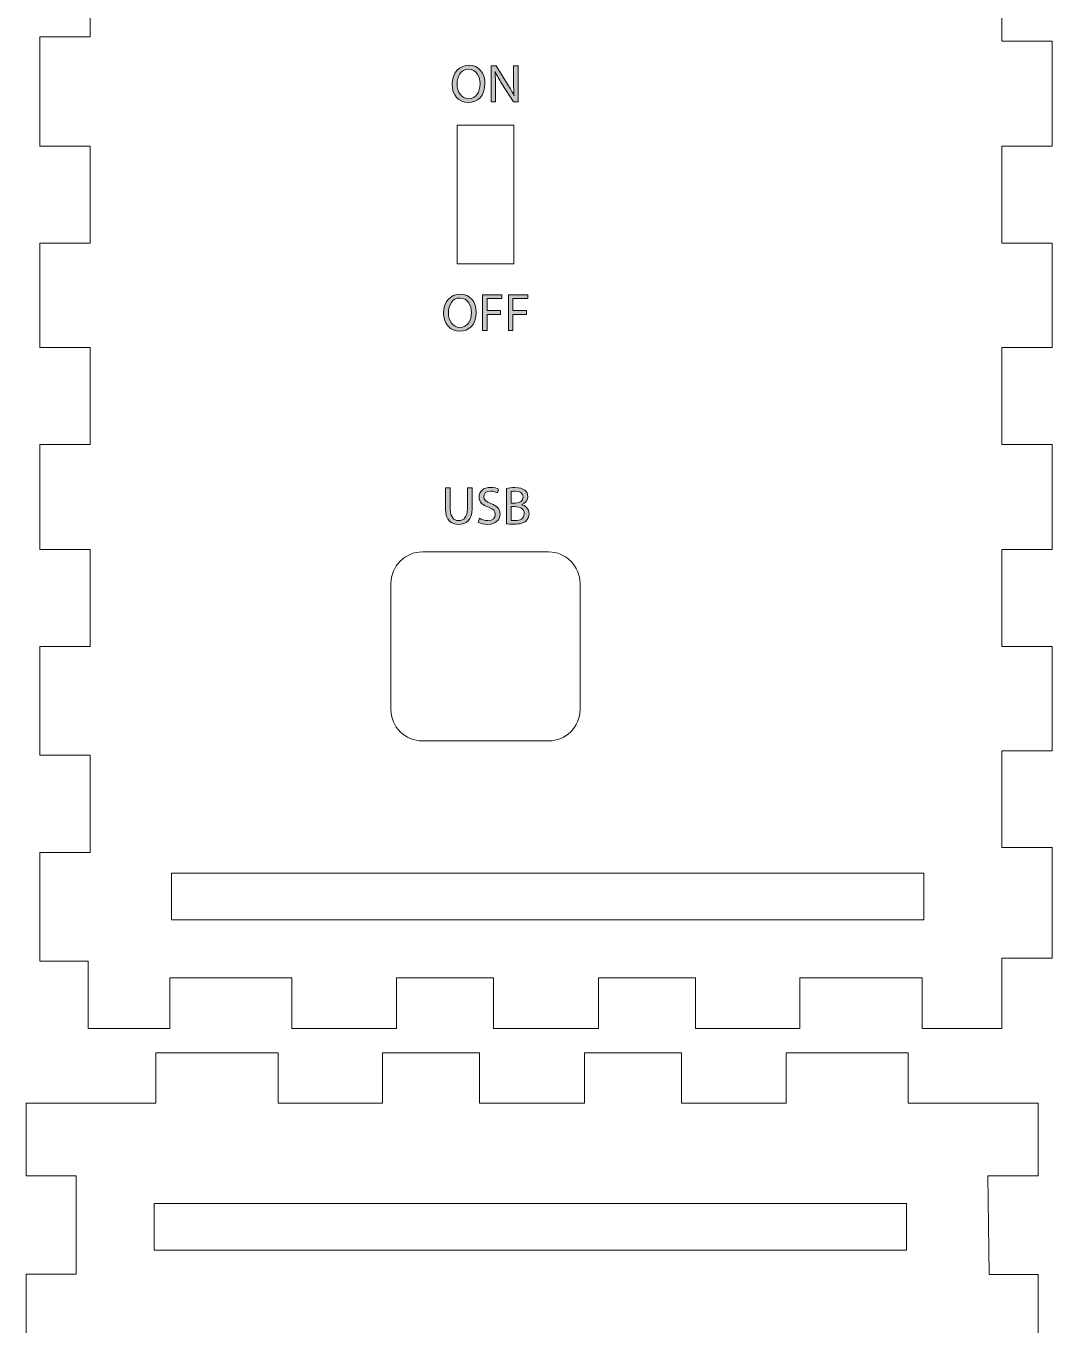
# Model space of a CAD drawing. Header units: inches. Extents: x -23 to 288, y -150 to 216.
# Drawn here: x 90.9 to 172.3, y -53.5 to 49.5 of the extents above; entities that cross this region are included whole.
import ezdxf

# ---------------------------------------------------------------- set-up
doc = ezdxf.new("R2010")
doc.units = ezdxf.units.IN
doc.header["$MEASUREMENT"] = 0

# ---------------------------------------------------------------- blocks, each defined once
blk = doc.blocks.new('block 270')
at = {"color": 7, "lineweight": 15, "true_color": 0xffffff}
blk.add_lwpolyline([(167.33, -49.54), (171.21, -49.54)], dxfattribs=at)
blk = doc.blocks.new('block 271')
at = {"color": 7, "lineweight": 15, "true_color": 0xffffff}
blk.add_lwpolyline([(167.22, -41.7), (167.33, -49.54)], dxfattribs=at)
blk = doc.blocks.new('block 272')
at = {"color": 7, "lineweight": 15, "true_color": 0xffffff}
blk.add_lwpolyline([(171.21, -41.7), (167.22, -41.7)], dxfattribs=at)
blk = doc.blocks.new('block 273')
at = {"color": 7, "lineweight": 15, "true_color": 0xffffff}
blk.add_lwpolyline([(171.21, -35.93), (171.21, -41.7)], dxfattribs=at)
blk = doc.blocks.new('block 274')
at = {"color": 7, "lineweight": 15, "true_color": 0xffffff}
blk.add_lwpolyline([(171.21, -35.93), (160.91, -35.93)], dxfattribs=at)
blk = doc.blocks.new('block 275')
at = {"color": 7, "lineweight": 15, "true_color": 0xffffff}
blk.add_lwpolyline([(160.91, -35.93), (160.91, -31.94)], dxfattribs=at)
blk = doc.blocks.new('block 276')
at = {"color": 7, "lineweight": 15, "true_color": 0xffffff}
blk.add_lwpolyline([(160.91, -31.94), (151.21, -31.94)], dxfattribs=at)
blk = doc.blocks.new('block 277')
at = {"color": 7, "lineweight": 15, "true_color": 0xffffff}
blk.add_lwpolyline([(151.21, -31.94), (151.21, -35.93)], dxfattribs=at)
blk = doc.blocks.new('block 278')
at = {"color": 7, "lineweight": 15, "true_color": 0xffffff}
blk.add_lwpolyline([(151.21, -35.93), (142.92, -35.93)], dxfattribs=at)
blk = doc.blocks.new('block 279')
at = {"color": 7, "lineweight": 15, "true_color": 0xffffff}
blk.add_lwpolyline([(142.92, -35.93), (142.92, -31.94)], dxfattribs=at)
blk = doc.blocks.new('block 280')
at = {"color": 7, "lineweight": 15, "true_color": 0xffffff}
blk.add_lwpolyline([(142.92, -31.94), (135.23, -31.94)], dxfattribs=at)
blk = doc.blocks.new('block 281')
at = {"color": 7, "lineweight": 15, "true_color": 0xffffff}
blk.add_lwpolyline([(135.23, -31.94), (135.23, -35.93)], dxfattribs=at)
blk = doc.blocks.new('block 282')
at = {"color": 7, "lineweight": 15, "true_color": 0xffffff}
blk.add_lwpolyline([(135.23, -35.93), (126.9, -35.93)], dxfattribs=at)
blk = doc.blocks.new('block 283')
at = {"color": 7, "lineweight": 15, "true_color": 0xffffff}
blk.add_lwpolyline([(126.9, -35.93), (126.9, -31.94)], dxfattribs=at)
blk = doc.blocks.new('block 284')
at = {"color": 7, "lineweight": 15, "true_color": 0xffffff}
blk.add_lwpolyline([(126.9, -31.94), (119.21, -31.94)], dxfattribs=at)
blk = doc.blocks.new('block 285')
at = {"color": 7, "lineweight": 15, "true_color": 0xffffff}
blk.add_lwpolyline([(119.21, -31.94), (119.21, -35.93)], dxfattribs=at)
blk = doc.blocks.new('block 286')
at = {"color": 7, "lineweight": 15, "true_color": 0xffffff}
blk.add_lwpolyline([(119.21, -35.93), (110.92, -35.93)], dxfattribs=at)
blk = doc.blocks.new('block 287')
at = {"color": 7, "lineweight": 15, "true_color": 0xffffff}
blk.add_lwpolyline([(110.92, -35.93), (110.92, -31.94)], dxfattribs=at)
blk = doc.blocks.new('block 288')
at = {"color": 7, "lineweight": 15, "true_color": 0xffffff}
blk.add_lwpolyline([(110.92, -31.94), (101.22, -31.94)], dxfattribs=at)
blk = doc.blocks.new('block 289')
at = {"color": 7, "lineweight": 15, "true_color": 0xffffff}
blk.add_lwpolyline([(101.22, -31.94), (101.22, -35.93)], dxfattribs=at)
blk = doc.blocks.new('block 290')
at = {"color": 7, "lineweight": 15, "true_color": 0xffffff}
blk.add_lwpolyline([(101.22, -35.93), (90.92, -35.93)], dxfattribs=at)
blk = doc.blocks.new('block 291')
at = {"color": 7, "lineweight": 15, "true_color": 0xffffff}
blk.add_lwpolyline([(90.92, -41.7), (90.92, -35.93)], dxfattribs=at)
blk = doc.blocks.new('block 292')
at = {"color": 7, "lineweight": 15, "true_color": 0xffffff}
blk.add_lwpolyline([(94.9, -41.7), (90.92, -41.7)], dxfattribs=at)
blk = doc.blocks.new('block 293')
at = {"color": 7, "lineweight": 15, "true_color": 0xffffff}
blk.add_lwpolyline([(94.9, -49.52), (94.9, -41.7)], dxfattribs=at)
blk = doc.blocks.new('block 294')
at = {"color": 7, "lineweight": 15, "true_color": 0xffffff}
blk.add_lwpolyline([(90.92, -49.52), (94.9, -49.52)], dxfattribs=at)
blk = doc.blocks.new('block 295')
at = {"color": 7, "lineweight": 15, "true_color": 0xffffff}
blk.add_lwpolyline([(90.92, -57.85), (90.92, -49.52)], dxfattribs=at)
blk = doc.blocks.new('block 353')
at = {"color": 7, "lineweight": 15, "true_color": 0xffffff}
blk.add_lwpolyline([(171.21, -49.54), (171.21, -58.22)], dxfattribs=at)
blk = doc.blocks.new('block 354')
at = {"color": 7, "lineweight": 15, "true_color": 0xffffff}
blk.add_lwpolyline([(160.77, -47.61), (101.08, -47.61)], dxfattribs=at)
blk = doc.blocks.new('block 355')
at = {"color": 7, "lineweight": 15, "true_color": 0xffffff}
blk.add_lwpolyline([(101.08, -47.61), (101.08, -43.91)], dxfattribs=at)
blk = doc.blocks.new('block 356')
at = {"color": 7, "lineweight": 15, "true_color": 0xffffff}
blk.add_lwpolyline([(101.08, -43.91), (160.77, -43.91)], dxfattribs=at)
blk = doc.blocks.new('block 357')
at = {"color": 7, "lineweight": 15, "true_color": 0xffffff}
blk.add_lwpolyline([(160.77, -43.91), (160.77, -47.61)], dxfattribs=at)
blk = doc.blocks.new('block 269')
for name in ['block 288', 'block 289', 'block 287', 'block 284', 'block 285', 'block 283', 'block 280', 'block 281', 'block 279', 'block 276', 'block 277', 'block 275', 'block 290', 'block 291', 'block 286', 'block 282', 'block 278', 'block 274', 'block 273', 'block 292', 'block 293', 'block 271', 'block 272', 'block 355', 'block 356', 'block 357', 'block 354', 'block 294', 'block 295', 'block 270', 'block 353']:
    blk.add_blockref(name, (0, 0))
blk = doc.blocks.new('block 518')
at = {"color": 7, "lineweight": 15, "true_color": 0xffffff}
blk.add_lwpolyline([(168.32, -24.45), (172.31, -24.45)], dxfattribs=at)
blk = doc.blocks.new('block 519')
at = {"color": 7, "lineweight": 15, "true_color": 0xffffff}
blk.add_lwpolyline([(168.32, -24.45), (168.32, -30.01)], dxfattribs=at)
blk = doc.blocks.new('block 520')
at = {"color": 7, "lineweight": 15, "true_color": 0xffffff}
blk.add_lwpolyline([(168.32, -30.01), (162.01, -30.01)], dxfattribs=at)
blk = doc.blocks.new('block 521')
at = {"color": 7, "lineweight": 15, "true_color": 0xffffff}
blk.add_lwpolyline([(162.01, -30.01), (162.01, -25.99)], dxfattribs=at)
blk = doc.blocks.new('block 522')
at = {"color": 7, "lineweight": 15, "true_color": 0xffffff}
blk.add_lwpolyline([(162.01, -25.99), (152.31, -25.99)], dxfattribs=at)
blk = doc.blocks.new('block 523')
at = {"color": 7, "lineweight": 15, "true_color": 0xffffff}
blk.add_lwpolyline([(152.31, -25.99), (152.31, -30.01)], dxfattribs=at)
blk = doc.blocks.new('block 524')
at = {"color": 7, "lineweight": 15, "true_color": 0xffffff}
blk.add_lwpolyline([(152.31, -30.01), (144.02, -30.01)], dxfattribs=at)
blk = doc.blocks.new('block 525')
at = {"color": 7, "lineweight": 15, "true_color": 0xffffff}
blk.add_lwpolyline([(144.02, -30.01), (144.02, -25.99)], dxfattribs=at)
blk = doc.blocks.new('block 526')
at = {"color": 7, "lineweight": 15, "true_color": 0xffffff}
blk.add_lwpolyline([(144.02, -25.99), (136.33, -25.99)], dxfattribs=at)
blk = doc.blocks.new('block 527')
at = {"color": 7, "lineweight": 15, "true_color": 0xffffff}
blk.add_lwpolyline([(136.33, -25.99), (136.33, -30.01)], dxfattribs=at)
blk = doc.blocks.new('block 528')
at = {"color": 7, "lineweight": 15, "true_color": 0xffffff}
blk.add_lwpolyline([(136.33, -30.01), (128, -30.01)], dxfattribs=at)
blk = doc.blocks.new('block 529')
at = {"color": 7, "lineweight": 15, "true_color": 0xffffff}
blk.add_lwpolyline([(128, -30.01), (128, -25.99)], dxfattribs=at)
blk = doc.blocks.new('block 530')
at = {"color": 7, "lineweight": 15, "true_color": 0xffffff}
blk.add_lwpolyline([(128, -25.99), (120.31, -25.99)], dxfattribs=at)
blk = doc.blocks.new('block 531')
at = {"color": 7, "lineweight": 15, "true_color": 0xffffff}
blk.add_lwpolyline([(120.31, -25.99), (120.31, -30.01)], dxfattribs=at)
blk = doc.blocks.new('block 532')
at = {"color": 7, "lineweight": 15, "true_color": 0xffffff}
blk.add_lwpolyline([(120.31, -30.01), (112.02, -30.01)], dxfattribs=at)
blk = doc.blocks.new('block 533')
at = {"color": 7, "lineweight": 15, "true_color": 0xffffff}
blk.add_lwpolyline([(112.02, -30.01), (112.02, -25.99)], dxfattribs=at)
blk = doc.blocks.new('block 534')
at = {"color": 7, "lineweight": 15, "true_color": 0xffffff}
blk.add_lwpolyline([(112.02, -25.99), (102.32, -25.99)], dxfattribs=at)
blk = doc.blocks.new('block 535')
at = {"color": 7, "lineweight": 15, "true_color": 0xffffff}
blk.add_lwpolyline([(102.32, -25.99), (102.32, -30.01)], dxfattribs=at)
blk = doc.blocks.new('block 536')
at = {"color": 7, "lineweight": 15, "true_color": 0xffffff}
blk.add_lwpolyline([(102.32, -30.01), (95.85, -30.01)], dxfattribs=at)
blk = doc.blocks.new('block 537')
at = {"color": 7, "lineweight": 15, "true_color": 0xffffff}
blk.add_lwpolyline([(95.85, -24.69), (95.85, -30.01)], dxfattribs=at)
blk = doc.blocks.new('block 538')
at = {"color": 7, "lineweight": 15, "true_color": 0xffffff}
blk.add_lwpolyline([(92.02, -24.69), (95.85, -24.69)], dxfattribs=at)
blk = doc.blocks.new('block 539')
at = {"color": 7, "lineweight": 15, "true_color": 0xffffff}
blk.add_lwpolyline([(92.02, -16.07), (92.02, -24.69)], dxfattribs=at)
blk = doc.blocks.new('block 540')
at = {"color": 7, "lineweight": 15, "true_color": 0xffffff}
blk.add_lwpolyline([(96.01, -16.07), (92.02, -16.07)], dxfattribs=at)
blk = doc.blocks.new('block 541')
at = {"color": 7, "lineweight": 15, "true_color": 0xffffff}
blk.add_lwpolyline([(96.01, -8.33), (96.01, -16.07)], dxfattribs=at)
blk = doc.blocks.new('block 542')
at = {"color": 7, "lineweight": 15, "true_color": 0xffffff}
blk.add_lwpolyline([(92.02, -8.33), (96.01, -8.33)], dxfattribs=at)
blk = doc.blocks.new('block 543')
at = {"color": 7, "lineweight": 15, "true_color": 0xffffff}
blk.add_lwpolyline([(92.02, 0.29), (92.02, -8.33)], dxfattribs=at)
blk = doc.blocks.new('block 544')
at = {"color": 7, "lineweight": 15, "true_color": 0xffffff}
blk.add_lwpolyline([(96.01, 0.29), (92.02, 0.29)], dxfattribs=at)
blk = doc.blocks.new('block 545')
at = {"color": 7, "lineweight": 15, "true_color": 0xffffff}
for points in [[(96.01, 7.98), (96.01, 3.38)], [(96.01, 3.38), (96.01, 0.29)]]:
    blk.add_lwpolyline(points, dxfattribs=at)
blk = doc.blocks.new('block 546')
at = {"color": 7, "lineweight": 15, "true_color": 0xffffff}
blk.add_lwpolyline([(92.02, 7.98), (96.01, 7.98)], dxfattribs=at)
blk = doc.blocks.new('block 547')
at = {"color": 7, "lineweight": 15, "true_color": 0xffffff}
blk.add_lwpolyline([(92.02, 16.31), (92.02, 7.98)], dxfattribs=at)
blk = doc.blocks.new('block 548')
at = {"color": 7, "lineweight": 15, "true_color": 0xffffff}
blk.add_lwpolyline([(96.01, 16.31), (92.02, 16.31)], dxfattribs=at)
blk = doc.blocks.new('block 549')
at = {"color": 7, "lineweight": 15, "true_color": 0xffffff}
blk.add_lwpolyline([(96.01, 24), (96.01, 16.31)], dxfattribs=at)
blk = doc.blocks.new('block 550')
at = {"color": 7, "lineweight": 15, "true_color": 0xffffff}
blk.add_lwpolyline([(92.02, 24), (96.01, 24)], dxfattribs=at)
blk = doc.blocks.new('block 551')
at = {"color": 7, "lineweight": 15, "true_color": 0xffffff}
blk.add_lwpolyline([(92.02, 32.29), (92.02, 24)], dxfattribs=at)
blk = doc.blocks.new('block 552')
at = {"color": 7, "lineweight": 15, "true_color": 0xffffff}
blk.add_lwpolyline([(96.01, 32.29), (92.02, 32.29)], dxfattribs=at)
blk = doc.blocks.new('block 553')
at = {"color": 7, "lineweight": 15, "true_color": 0xffffff}
blk.add_lwpolyline([(96.01, 39.98), (96.01, 32.29)], dxfattribs=at)
blk = doc.blocks.new('block 554')
at = {"color": 7, "lineweight": 15, "true_color": 0xffffff}
blk.add_lwpolyline([(92.02, 39.98), (96.01, 39.98)], dxfattribs=at)
blk = doc.blocks.new('block 555')
at = {"color": 7, "lineweight": 15, "true_color": 0xffffff}
blk.add_lwpolyline([(92.02, 48.65), (92.02, 39.98)], dxfattribs=at)
blk = doc.blocks.new('block 556')
at = {"color": 7, "lineweight": 15, "true_color": 0xffffff}
blk.add_lwpolyline([(96.01, 48.65), (92.02, 48.65)], dxfattribs=at)
blk = doc.blocks.new('block 557')
at = {"color": 7, "lineweight": 15, "true_color": 0xffffff}
blk.add_lwpolyline([(96.01, 56.41), (96.01, 48.65)], dxfattribs=at)
blk = doc.blocks.new('block 583')
at = {"color": 7, "lineweight": 15, "true_color": 0xffffff}
blk.add_lwpolyline([(168.32, 48.3), (168.32, 56.37)], dxfattribs=at)
blk = doc.blocks.new('block 584')
at = {"color": 7, "lineweight": 15, "true_color": 0xffffff}
blk.add_lwpolyline([(172.31, 48.3), (168.32, 48.3)], dxfattribs=at)
blk = doc.blocks.new('block 585')
at = {"color": 7, "lineweight": 15, "true_color": 0xffffff}
blk.add_lwpolyline([(172.31, 39.98), (172.31, 48.3)], dxfattribs=at)
blk = doc.blocks.new('block 586')
at = {"color": 7, "lineweight": 15, "true_color": 0xffffff}
blk.add_lwpolyline([(168.32, 39.98), (172.31, 39.98)], dxfattribs=at)
blk = doc.blocks.new('block 587')
at = {"color": 7, "lineweight": 15, "true_color": 0xffffff}
blk.add_lwpolyline([(168.32, 32.29), (168.32, 39.98)], dxfattribs=at)
blk = doc.blocks.new('block 588')
at = {"color": 7, "lineweight": 15, "true_color": 0xffffff}
blk.add_lwpolyline([(172.31, 32.29), (168.32, 32.29)], dxfattribs=at)
blk = doc.blocks.new('block 589')
at = {"color": 7, "lineweight": 15, "true_color": 0xffffff}
blk.add_lwpolyline([(172.31, 24), (172.31, 32.29)], dxfattribs=at)
blk = doc.blocks.new('block 590')
at = {"color": 7, "lineweight": 15, "true_color": 0xffffff}
blk.add_lwpolyline([(168.32, 24), (172.31, 24)], dxfattribs=at)
blk = doc.blocks.new('block 591')
at = {"color": 7, "lineweight": 15, "true_color": 0xffffff}
blk.add_lwpolyline([(168.32, 16.31), (168.32, 24)], dxfattribs=at)
blk = doc.blocks.new('block 592')
at = {"color": 7, "lineweight": 15, "true_color": 0xffffff}
blk.add_lwpolyline([(172.31, 16.31), (168.32, 16.31)], dxfattribs=at)
blk = doc.blocks.new('block 593')
at = {"color": 7, "lineweight": 15, "true_color": 0xffffff}
blk.add_lwpolyline([(172.31, 7.98), (172.31, 16.31)], dxfattribs=at)
blk = doc.blocks.new('block 594')
at = {"color": 7, "lineweight": 15, "true_color": 0xffffff}
blk.add_lwpolyline([(168.32, 7.98), (172.31, 7.98)], dxfattribs=at)
blk = doc.blocks.new('block 595')
at = {"color": 7, "lineweight": 15, "true_color": 0xffffff}
for points in [[(168.32, 3.38), (168.32, 7.98)], [(168.32, 0.29), (168.32, 3.38)]]:
    blk.add_lwpolyline(points, dxfattribs=at)
blk = doc.blocks.new('block 596')
at = {"color": 7, "lineweight": 15, "true_color": 0xffffff}
blk.add_lwpolyline([(172.31, 0.29), (168.32, 0.29)], dxfattribs=at)
blk = doc.blocks.new('block 597')
at = {"color": 7, "lineweight": 15, "true_color": 0xffffff}
blk.add_lwpolyline([(172.31, -8), (172.31, 0.29)], dxfattribs=at)
blk = doc.blocks.new('block 598')
at = {"color": 7, "lineweight": 15, "true_color": 0xffffff}
blk.add_lwpolyline([(168.32, -8), (172.31, -8)], dxfattribs=at)
blk = doc.blocks.new('block 599')
at = {"color": 7, "lineweight": 15, "true_color": 0xffffff}
blk.add_lwpolyline([(168.32, -15.67), (168.32, -8)], dxfattribs=at)
blk = doc.blocks.new('block 600')
at = {"color": 7, "lineweight": 15, "true_color": 0xffffff}
blk.add_lwpolyline([(172.31, -15.67), (168.32, -15.67)], dxfattribs=at)
blk = doc.blocks.new('block 601')
at = {"color": 7, "lineweight": 15, "true_color": 0xffffff}
blk.add_lwpolyline([(172.31, -24.45), (172.31, -15.67)], dxfattribs=at)
blk = doc.blocks.new('block 602')
at = {"color": 7, "lineweight": 15, "true_color": 0xffffff}
blk.add_lwpolyline([(102.46, -21.4), (162.15, -21.4)], dxfattribs=at)
blk = doc.blocks.new('block 603')
at = {"color": 7, "lineweight": 15, "true_color": 0xffffff}
blk.add_lwpolyline([(162.15, -21.4), (162.15, -17.7)], dxfattribs=at)
blk = doc.blocks.new('block 604')
at = {"color": 7, "lineweight": 15, "true_color": 0xffffff}
for points in [[(122.37, -17.71), (102.46, -17.7)], [(162.15, -17.7), (122.37, -17.71)]]:
    blk.add_lwpolyline(points, dxfattribs=at)
blk = doc.blocks.new('block 605')
at = {"color": 7, "lineweight": 15, "true_color": 0xffffff}
blk.add_lwpolyline([(102.46, -17.7), (102.46, -21.4)], dxfattribs=at)
blk = doc.blocks.new('block 610')
at = {"color": 7, "lineweight": 15, "true_color": 0xffffff}
blk.add_lwpolyline([(129.62, 41.63), (125.12, 41.63)], dxfattribs=at)
blk = doc.blocks.new('block 611')
at = {"color": 7, "lineweight": 15, "true_color": 0xffffff}
blk.add_lwpolyline([(125.12, 41.63), (125.12, 30.63)], dxfattribs=at)
blk = doc.blocks.new('block 612')
at = {"color": 7, "lineweight": 15, "true_color": 0xffffff}
blk.add_lwpolyline([(129.62, 30.63), (125.12, 30.63)], dxfattribs=at)
blk = doc.blocks.new('block 613')
at = {"color": 7, "lineweight": 15, "true_color": 0xffffff}
blk.add_lwpolyline([(129.62, 41.63), (129.62, 30.63)], dxfattribs=at)
blk = doc.blocks.new('block 517')
at = {"color": 7, "lineweight": 15, "true_color": 0xffffff}
blk.add_lwpolyline([(122.37, -17.71), (122.37, -17.71)], dxfattribs=at)
blk.add_lwpolyline([(122.37, -17.71), (122.37, -17.71)], dxfattribs=at)
blk.add_open_spline([(122.37, -7.21), (122.37, -7.21), (132.37, -7.21), (132.37, -7.21), (133.75, -7.21), (134.87, -6.09), (134.87, -4.71), (134.87, -4.71), (134.87, 5.29), (134.87, 5.29), (134.87, 6.67), (133.75, 7.79), (132.37, 7.79), (132.37, 7.79), (122.37, 7.79), (122.37, 7.79), (120.99, 7.79), (119.87, 6.67), (119.87, 5.29), (119.87, 5.29), (119.87, -4.71), (119.87, -4.71), (119.87, -6.09), (120.99, -7.21), (122.37, -7.21)], degree=3, knots=[0, 0, 0, 0, 1, 1, 1, 2, 2, 2, 3, 3, 3, 4, 4, 4, 5, 5, 5, 6, 6, 6, 7, 7, 7, 8, 8, 8, 8], dxfattribs=at)
for name in ['block 557', 'block 583', 'block 555', 'block 556', 'block 584', 'block 585', 'block 610', 'block 611', 'block 613', 'block 554', 'block 553', 'block 586', 'block 587', 'block 551', 'block 552', 'block 588', 'block 589', 'block 612', 'block 550', 'block 549', 'block 590', 'block 591', 'block 547', 'block 548', 'block 592', 'block 593', 'block 546', 'block 545', 'block 594', 'block 595', 'block 543', 'block 544', 'block 596', 'block 597', 'block 598', 'block 599', 'block 542', 'block 541', 'block 539', 'block 540', 'block 600', 'block 601', 'block 604', 'block 605', 'block 603', 'block 602', 'block 538', 'block 537', 'block 518', 'block 519', 'block 534', 'block 535', 'block 533', 'block 530', 'block 531', 'block 529', 'block 526', 'block 527', 'block 525', 'block 522', 'block 523', 'block 521', 'block 536', 'block 532', 'block 528', 'block 524', 'block 520']:
    blk.add_blockref(name, (0, 0))
blk = doc.blocks.new('block 687')
at = {"true_color": 0xffffff}
h = blk.add_hatch(color=7, dxfattribs=at)
h.dxf.hatch_style = 2
edge = h.paths.add_edge_path()
edge.add_spline(control_points=[(124.58, 12.86), (124.58, 12.86), (124.58, 11.18), (124.58, 11.18), (124.58, 10.54), (124.86, 10.27), (125.24, 10.27), (125.66, 10.27), (125.93, 10.55), (125.93, 11.18), (125.93, 11.18), (125.93, 12.86), (125.93, 12.86), (125.93, 12.86), (126.31, 12.86), (126.31, 12.86), (126.31, 12.86), (126.31, 11.2), (126.31, 11.2), (126.31, 10.33), (125.84, 9.97), (125.23, 9.97), (124.64, 9.97), (124.2, 10.3), (124.2, 11.18), (124.2, 11.18), (124.2, 12.86), (124.2, 12.86), (124.2, 12.86), (124.58, 12.86), (124.58, 12.86)], knot_values=[0, 0, 0, 0, 1, 1, 1, 2, 2, 2, 3, 3, 3, 4, 4, 4, 5, 5, 5, 6, 6, 6, 7, 7, 7, 8, 8, 8, 9, 9, 9, 10, 10, 10, 10], degree=3, periodic=1)
h = blk.add_hatch(color=7, dxfattribs=at)
h.dxf.hatch_style = 2
edge = h.paths.add_edge_path()
edge.add_spline(control_points=[(126.9, 10.46), (127.06, 10.36), (127.3, 10.27), (127.56, 10.27), (127.93, 10.27), (128.15, 10.47), (128.15, 10.76), (128.15, 11.03), (128, 11.18), (127.62, 11.33), (127.15, 11.49), (126.86, 11.73), (126.86, 12.14), (126.86, 12.58), (127.23, 12.91), (127.78, 12.91), (128.08, 12.91), (128.29, 12.84), (128.41, 12.77), (128.41, 12.77), (128.31, 12.47), (128.31, 12.47), (128.22, 12.52), (128.03, 12.61), (127.77, 12.61), (127.38, 12.61), (127.23, 12.37), (127.23, 12.18), (127.23, 11.91), (127.41, 11.78), (127.8, 11.63), (128.28, 11.44), (128.53, 11.21), (128.53, 10.79), (128.53, 10.35), (128.2, 9.97), (127.53, 9.97), (127.26, 9.97), (126.95, 10.05), (126.8, 10.15), (126.8, 10.15), (126.9, 10.46), (126.9, 10.46)], knot_values=[0, 0, 0, 0, 1, 1, 1, 2, 2, 2, 3, 3, 3, 4, 4, 4, 5, 5, 5, 6, 6, 6, 7, 7, 7, 8, 8, 8, 9, 9, 9, 10, 10, 10, 11, 11, 11, 12, 12, 12, 13, 13, 13, 14, 14, 14, 14], degree=3, periodic=1)
h = blk.add_hatch(color=7, dxfattribs=at)
h.dxf.hatch_style = 2
edge = h.paths.add_edge_path()
edge.add_spline(control_points=[(129.03, 12.83), (129.19, 12.86), (129.45, 12.89), (129.71, 12.89), (130.07, 12.89), (130.31, 12.82), (130.49, 12.68), (130.64, 12.57), (130.73, 12.4), (130.73, 12.17), (130.73, 11.9), (130.54, 11.66), (130.24, 11.55), (130.24, 11.55), (130.24, 11.54), (130.24, 11.54), (130.51, 11.47), (130.83, 11.25), (130.83, 10.82), (130.83, 10.58), (130.73, 10.39), (130.59, 10.25), (130.39, 10.07), (130.07, 9.99), (129.6, 9.99), (129.35, 9.99), (129.16, 10), (129.03, 10.02), (129.03, 10.02), (129.03, 12.83), (129.03, 12.83)], knot_values=[0, 0, 0, 0, 1, 1, 1, 2, 2, 2, 3, 3, 3, 4, 4, 4, 5, 5, 5, 6, 6, 6, 7, 7, 7, 8, 8, 8, 9, 9, 9, 10, 10, 10, 10], degree=3, periodic=1)
edge = h.paths.add_edge_path()
edge.add_spline(control_points=[(129.4, 11.66), (129.4, 11.66), (129.74, 11.66), (129.74, 11.66), (130.13, 11.66), (130.35, 11.86), (130.35, 12.14), (130.35, 12.47), (130.1, 12.6), (129.73, 12.6), (129.56, 12.6), (129.46, 12.59), (129.4, 12.58), (129.4, 12.58), (129.4, 11.66), (129.4, 11.66)], knot_values=[0, 0, 0, 0, 1, 1, 1, 2, 2, 2, 3, 3, 3, 4, 4, 4, 5, 5, 5, 5], degree=3, periodic=1)
edge = h.paths.add_edge_path()
edge.add_spline(control_points=[(129.4, 10.29), (129.47, 10.28), (129.58, 10.27), (129.71, 10.27), (130.09, 10.27), (130.44, 10.41), (130.44, 10.83), (130.44, 11.22), (130.11, 11.38), (129.71, 11.38), (129.71, 11.38), (129.4, 11.38), (129.4, 11.38), (129.4, 11.38), (129.4, 10.29), (129.4, 10.29)], knot_values=[0, 0, 0, 0, 1, 1, 1, 2, 2, 2, 3, 3, 3, 4, 4, 4, 5, 5, 5, 5], degree=3, periodic=1)
at = {"lineweight": 0}
for points, knots in [([(124.58, 12.86), (124.58, 12.86), (124.58, 11.18), (124.58, 11.18), (124.58, 10.54), (124.86, 10.27), (125.24, 10.27), (125.66, 10.27), (125.93, 10.55), (125.93, 11.18), (125.93, 11.18), (125.93, 12.86), (125.93, 12.86), (125.93, 12.86), (126.31, 12.86), (126.31, 12.86), (126.31, 12.86), (126.31, 11.2), (126.31, 11.2), (126.31, 10.33), (125.84, 9.97), (125.23, 9.97), (124.64, 9.97), (124.2, 10.3), (124.2, 11.18), (124.2, 11.18), (124.2, 12.86), (124.2, 12.86), (124.2, 12.86), (124.58, 12.86), (124.58, 12.86)], [0, 0, 0, 0, 1, 1, 1, 2, 2, 2, 3, 3, 3, 4, 4, 4, 5, 5, 5, 6, 6, 6, 7, 7, 7, 8, 8, 8, 9, 9, 9, 10, 10, 10, 10]), ([(126.9, 10.46), (127.06, 10.36), (127.3, 10.27), (127.56, 10.27), (127.93, 10.27), (128.15, 10.47), (128.15, 10.76), (128.15, 11.03), (128, 11.18), (127.62, 11.33), (127.15, 11.49), (126.86, 11.73), (126.86, 12.14), (126.86, 12.58), (127.23, 12.91), (127.78, 12.91), (128.08, 12.91), (128.29, 12.84), (128.41, 12.77), (128.41, 12.77), (128.31, 12.47), (128.31, 12.47), (128.22, 12.52), (128.03, 12.61), (127.77, 12.61), (127.38, 12.61), (127.23, 12.37), (127.23, 12.18), (127.23, 11.91), (127.41, 11.78), (127.8, 11.63), (128.28, 11.44), (128.53, 11.21), (128.53, 10.79), (128.53, 10.35), (128.2, 9.97), (127.53, 9.97), (127.26, 9.97), (126.95, 10.05), (126.8, 10.15), (126.8, 10.15), (126.9, 10.46), (126.9, 10.46)], [0, 0, 0, 0, 1, 1, 1, 2, 2, 2, 3, 3, 3, 4, 4, 4, 5, 5, 5, 6, 6, 6, 7, 7, 7, 8, 8, 8, 9, 9, 9, 10, 10, 10, 11, 11, 11, 12, 12, 12, 13, 13, 13, 14, 14, 14, 14]), ([(129.03, 12.83), (129.19, 12.86), (129.45, 12.89), (129.71, 12.89), (130.07, 12.89), (130.31, 12.82), (130.49, 12.68), (130.64, 12.57), (130.73, 12.4), (130.73, 12.17), (130.73, 11.9), (130.54, 11.66), (130.24, 11.55), (130.24, 11.55), (130.24, 11.54), (130.24, 11.54), (130.51, 11.47), (130.83, 11.25), (130.83, 10.82), (130.83, 10.58), (130.73, 10.39), (130.59, 10.25), (130.39, 10.07), (130.07, 9.99), (129.6, 9.99), (129.35, 9.99), (129.16, 10), (129.03, 10.02), (129.03, 10.02), (129.03, 12.83), (129.03, 12.83)], [0, 0, 0, 0, 1, 1, 1, 2, 2, 2, 3, 3, 3, 4, 4, 4, 5, 5, 5, 6, 6, 6, 7, 7, 7, 8, 8, 8, 9, 9, 9, 10, 10, 10, 10]), ([(129.4, 11.66), (129.4, 11.66), (129.74, 11.66), (129.74, 11.66), (130.13, 11.66), (130.35, 11.86), (130.35, 12.14), (130.35, 12.47), (130.1, 12.6), (129.73, 12.6), (129.56, 12.6), (129.46, 12.59), (129.4, 12.58), (129.4, 12.58), (129.4, 11.66), (129.4, 11.66)], [0, 0, 0, 0, 1, 1, 1, 2, 2, 2, 3, 3, 3, 4, 4, 4, 5, 5, 5, 5]), ([(129.4, 10.29), (129.47, 10.28), (129.58, 10.27), (129.71, 10.27), (130.09, 10.27), (130.44, 10.41), (130.44, 10.83), (130.44, 11.22), (130.11, 11.38), (129.71, 11.38), (129.71, 11.38), (129.4, 11.38), (129.4, 11.38), (129.4, 11.38), (129.4, 10.29), (129.4, 10.29)], [0, 0, 0, 0, 1, 1, 1, 2, 2, 2, 3, 3, 3, 4, 4, 4, 5, 5, 5, 5])]:
    blk.add_open_spline(points, degree=3, knots=knots, dxfattribs=at)
blk = doc.blocks.new('block 688')
at = {"true_color": 0xffffff}
h = blk.add_hatch(color=7, dxfattribs=at)
h.dxf.hatch_style = 2
edge = h.paths.add_edge_path()
edge.add_spline(control_points=[(127.33, 44.94), (127.33, 43.96), (126.73, 43.44), (126, 43.44), (125.25, 43.44), (124.72, 44.02), (124.72, 44.89), (124.72, 45.79), (125.29, 46.39), (126.05, 46.39), (126.83, 46.39), (127.33, 45.79), (127.33, 44.94)], knot_values=[0, 0, 0, 0, 1, 1, 1, 2, 2, 2, 3, 3, 3, 4, 4, 4, 4], degree=3, periodic=1)
edge = h.paths.add_edge_path()
edge.add_spline(control_points=[(125.12, 44.9), (125.12, 44.29), (125.45, 43.74), (126.03, 43.74), (126.61, 43.74), (126.94, 44.28), (126.94, 44.93), (126.94, 45.49), (126.64, 46.08), (126.03, 46.08), (125.42, 46.08), (125.12, 45.52), (125.12, 44.9)], knot_values=[0, 0, 0, 0, 1, 1, 1, 2, 2, 2, 3, 3, 3, 4, 4, 4, 4], degree=3, periodic=1)
h = blk.add_hatch(color=7, dxfattribs=at)
h.dxf.hatch_style = 2
edge = h.paths.add_edge_path()
edge.add_spline(control_points=[(127.81, 43.49), (127.81, 43.49), (127.81, 46.34), (127.81, 46.34), (127.81, 46.34), (128.21, 46.34), (128.21, 46.34), (128.21, 46.34), (129.12, 44.9), (129.12, 44.9), (129.34, 44.56), (129.5, 44.26), (129.64, 43.97), (129.64, 43.97), (129.64, 43.97), (129.64, 43.97), (129.61, 44.35), (129.6, 44.7), (129.6, 45.15), (129.6, 45.15), (129.6, 46.34), (129.6, 46.34), (129.6, 46.34), (129.95, 46.34), (129.95, 46.34), (129.95, 46.34), (129.95, 43.49), (129.95, 43.49), (129.95, 43.49), (129.58, 43.49), (129.58, 43.49), (129.58, 43.49), (128.67, 44.93), (128.67, 44.93), (128.47, 45.25), (128.28, 45.58), (128.14, 45.89), (128.14, 45.89), (128.13, 45.88), (128.13, 45.88), (128.15, 45.52), (128.16, 45.18), (128.16, 44.71), (128.16, 44.71), (128.16, 43.49), (128.16, 43.49), (128.16, 43.49), (127.81, 43.49), (127.81, 43.49)], knot_values=[0, 0, 0, 0, 1, 1, 1, 2, 2, 2, 3, 3, 3, 4, 4, 4, 5, 5, 5, 6, 6, 6, 7, 7, 7, 8, 8, 8, 9, 9, 9, 10, 10, 10, 11, 11, 11, 12, 12, 12, 13, 13, 13, 14, 14, 14, 15, 15, 15, 16, 16, 16, 16], degree=3, periodic=1)
at = {"lineweight": 0}
for points, knots in [([(127.33, 44.94), (127.33, 43.96), (126.73, 43.44), (126, 43.44), (125.25, 43.44), (124.72, 44.02), (124.72, 44.89), (124.72, 45.79), (125.29, 46.39), (126.05, 46.39), (126.83, 46.39), (127.33, 45.79), (127.33, 44.94)], [0, 0, 0, 0, 1, 1, 1, 2, 2, 2, 3, 3, 3, 4, 4, 4, 4]), ([(125.12, 44.9), (125.12, 44.29), (125.45, 43.74), (126.03, 43.74), (126.61, 43.74), (126.94, 44.28), (126.94, 44.93), (126.94, 45.49), (126.64, 46.08), (126.03, 46.08), (125.42, 46.08), (125.12, 45.52), (125.12, 44.9)], [0, 0, 0, 0, 1, 1, 1, 2, 2, 2, 3, 3, 3, 4, 4, 4, 4]), ([(127.81, 43.49), (127.81, 43.49), (127.81, 46.34), (127.81, 46.34), (127.81, 46.34), (128.21, 46.34), (128.21, 46.34), (128.21, 46.34), (129.12, 44.9), (129.12, 44.9), (129.34, 44.56), (129.5, 44.26), (129.64, 43.97), (129.64, 43.97), (129.64, 43.97), (129.64, 43.97), (129.61, 44.35), (129.6, 44.7), (129.6, 45.15), (129.6, 45.15), (129.6, 46.34), (129.6, 46.34), (129.6, 46.34), (129.95, 46.34), (129.95, 46.34), (129.95, 46.34), (129.95, 43.49), (129.95, 43.49), (129.95, 43.49), (129.58, 43.49), (129.58, 43.49), (129.58, 43.49), (128.67, 44.93), (128.67, 44.93), (128.47, 45.25), (128.28, 45.58), (128.14, 45.89), (128.14, 45.89), (128.13, 45.88), (128.13, 45.88), (128.15, 45.52), (128.16, 45.18), (128.16, 44.71), (128.16, 44.71), (128.16, 43.49), (128.16, 43.49), (128.16, 43.49), (127.81, 43.49), (127.81, 43.49)], [0, 0, 0, 0, 1, 1, 1, 2, 2, 2, 3, 3, 3, 4, 4, 4, 5, 5, 5, 6, 6, 6, 7, 7, 7, 8, 8, 8, 9, 9, 9, 10, 10, 10, 11, 11, 11, 12, 12, 12, 13, 13, 13, 14, 14, 14, 15, 15, 15, 16, 16, 16, 16])]:
    blk.add_open_spline(points, degree=3, knots=knots, dxfattribs=at)
blk = doc.blocks.new('block 689')
at = {"true_color": 0xffffff}
h = blk.add_hatch(color=7, dxfattribs=at)
h.dxf.hatch_style = 2
edge = h.paths.add_edge_path()
edge.add_spline(control_points=[(126.64, 26.79), (126.64, 25.81), (126.05, 25.29), (125.32, 25.29), (124.57, 25.29), (124.04, 25.87), (124.04, 26.74), (124.04, 27.64), (124.6, 28.23), (125.36, 28.23), (126.14, 28.23), (126.64, 27.64), (126.64, 26.79)], knot_values=[0, 0, 0, 0, 1, 1, 1, 2, 2, 2, 3, 3, 3, 4, 4, 4, 4], degree=3, periodic=1)
edge = h.paths.add_edge_path()
edge.add_spline(control_points=[(124.43, 26.75), (124.43, 26.14), (124.76, 25.59), (125.34, 25.59), (125.93, 25.59), (126.26, 26.13), (126.26, 26.77), (126.26, 27.34), (125.96, 27.93), (125.35, 27.93), (124.74, 27.93), (124.43, 27.37), (124.43, 26.75)], knot_values=[0, 0, 0, 0, 1, 1, 1, 2, 2, 2, 3, 3, 3, 4, 4, 4, 4], degree=3, periodic=1)
h = blk.add_hatch(color=7, dxfattribs=at)
h.dxf.hatch_style = 2
h.paths.add_polyline_path([(127.12, 28.19), (128.66, 28.19), (128.66, 27.88), (127.49, 27.88), (127.49, 26.93), (128.57, 26.93), (128.57, 26.63), (127.49, 26.63), (127.49, 25.34), (127.12, 25.34)])
h = blk.add_hatch(color=7, dxfattribs=at)
h.dxf.hatch_style = 2
h.paths.add_polyline_path([(129.19, 28.19), (130.72, 28.19), (130.72, 27.88), (129.55, 27.88), (129.55, 26.93), (130.63, 26.93), (130.63, 26.63), (129.55, 26.63), (129.55, 25.34), (129.19, 25.34)])
at = {"lineweight": 0}
for points in [[(127.12, 28.19), (128.66, 28.19), (128.66, 27.88), (127.49, 27.88), (127.49, 26.93), (128.57, 26.93), (128.57, 26.63), (127.49, 26.63), (127.49, 25.34), (127.12, 25.34), (127.12, 28.19)], [(129.19, 28.19), (130.72, 28.19), (130.72, 27.88), (129.55, 27.88), (129.55, 26.93), (130.63, 26.93), (130.63, 26.63), (129.55, 26.63), (129.55, 25.34), (129.19, 25.34), (129.19, 28.19)]]:
    blk.add_lwpolyline(points, dxfattribs=at)
for points in [[(126.64, 26.79), (126.64, 25.81), (126.05, 25.29), (125.32, 25.29), (124.57, 25.29), (124.04, 25.87), (124.04, 26.74), (124.04, 27.64), (124.6, 28.23), (125.36, 28.23), (126.14, 28.23), (126.64, 27.64), (126.64, 26.79)], [(124.43, 26.75), (124.43, 26.14), (124.76, 25.59), (125.34, 25.59), (125.93, 25.59), (126.26, 26.13), (126.26, 26.77), (126.26, 27.34), (125.96, 27.93), (125.35, 27.93), (124.74, 27.93), (124.43, 27.37), (124.43, 26.75)]]:
    blk.add_open_spline(points, degree=3, knots=[0, 0, 0, 0, 1, 1, 1, 2, 2, 2, 3, 3, 3, 4, 4, 4, 4], dxfattribs=at)

msp = doc.modelspace()

# ---------------------------------------------------------------- block references
for name in ['block 517', 'block 688', 'block 689', 'block 687', 'block 269']:
    msp.add_blockref(name, (0, 0))

doc.saveas('drawing.dxf')
